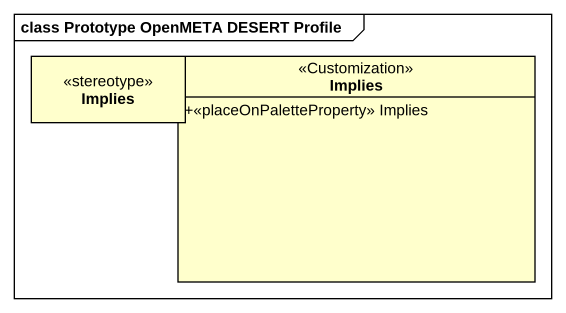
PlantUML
@startuml
mainframe class Prototype OpenMETA DESERT Profile
hide circle
hide empty members
skinparam classAttributeIconSize 0
class Implies <<stereotype>>
class "Implies" as Implies_2 <<Customization>> {
  +<<placeOnPaletteProperty>> Implies
}
@enduml
